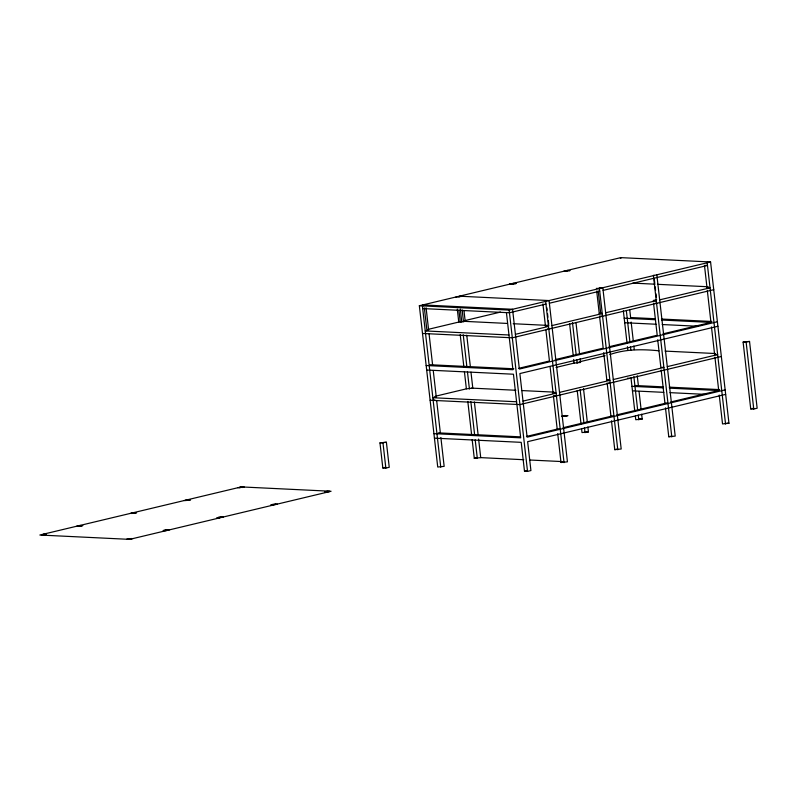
<?xml version="1.0" encoding="UTF-8"?>
<svg xmlns="http://www.w3.org/2000/svg" width="797" height="797" viewBox="0 0 797 797"><rect width="100%" height="100%" fill="white"/><g stroke="black" fill="none" stroke-linecap="round" stroke-linejoin="round"><path stroke-width="1.2" d="M422.121 305.53L422.39 305.46M653.978 275.174L653.729 275.234M440.871 437.483L444.158 466.365L437.732 467.032L419.352 305.739L620.783 257.63L710.575 261.974L728.956 423.257L722.53 423.924L719.233 395.043M462.34 296.345L455.914 297.012M516.097 283.503L509.672 284.17L516.097 283.503L513.069 283.363M598.168 288.464L601.566 287.657M427.979 329.41L458.763 322.058L465.199 321.39L507.041 323.423M464.561 320.673L500.536 312.075M419.352 305.739L509.153 310.093L710.575 261.974M545.965 304.036L509.452 312.763L422.689 308.559M549.362 303.229L599.723 291.204M603.12 290.387L707.487 265.461L705.465 265.361M542.936 303.896L545.487 326.262L548.884 325.455L513.188 323.721M596.694 291.054L599.234 313.43L600.938 313.022M656.648 299.712L653.251 300.529L656.28 300.668L605.67 312.763M704.458 265.311L706.999 287.687L708.702 287.279M515.4 334.322L548.515 326.411L545.487 326.262M551.913 325.604L602.273 313.57L599.234 313.43M659.677 299.861L710.037 287.827L706.999 287.687M713.733 289.69L512.312 337.808L422.51 333.455M518.698 368.334L549.442 360.991L545.925 330.167M555.24 359.606L603.199 348.15L599.683 317.326M609.008 346.765L657.206 335.248L653.55 303.199M663.004 333.863L710.964 322.416L707.308 290.357M717.39 321.749L519.355 369.051L512.551 309.276L425.787 305.082L422.39 305.889L440.761 467.172M717.908 326.252L519.873 373.554L527.116 437.174L725.15 389.863M435.58 396.199L466.375 388.836L472.8 388.179L470.977 372.149M556.037 367.427L574.089 363.113L580.525 362.446L580.096 358.75M579.887 361.728L605.062 355.711M609.864 354.565C625.814 349.026 642.282 349.116 658.9 350.8M433.249 370.555L436.248 396.906L432.851 397.723L516.586 401.768M433.15 400.393L434.853 399.984M743.113 342.102L749.539 341.445L757.15 408.223L753.753 409.04L750.724 408.891L743.113 342.102L749.539 341.445M550.089 366.7L553.088 393.051L554.792 392.642M603.708 352.663L606.846 380.209L608.549 379.8M523.011 401.11L556.127 393.2L553.088 393.051M559.524 392.383L609.874 380.358L606.846 380.209M613.282 379.541L663.891 367.457L660.852 367.307L657.714 339.761M667.288 366.64L717.639 354.615L714.61 354.466L711.472 326.919M721.345 356.478L519.913 404.587L430.121 400.243M379.97 442.903L386.396 442.245L389.245 467.281L385.848 468.098L382.819 467.949L379.97 442.903L386.396 442.245M41.364 535.096L44.762 534.289M77.927 526.369L81.324 525.552M131.684 513.527L135.082 512.71M185.641 500.636L189.038 499.829M239.399 487.794L242.796 486.987M42.879 535.176L46.276 534.359L43.247 534.209M244.31 487.057L237.885 487.724M563.071 416.423L566.468 415.606M382.819 467.949L385.081 467.411M526.458 436.457L559.464 428.577M563.001 427.73L613.222 415.735M616.768 414.888L667.228 402.834M670.765 401.987L718.725 390.53L714.919 357.136M725.668 394.376L527.634 441.677L530.922 470.559L527.524 471.376L524.496 471.226L521.208 442.345L434.435 438.141M126.613 539.22L133.049 538.563M328.045 491.111L324.648 491.918L327.677 492.068M128.128 539.3L131.525 538.483M164.64 530.573L168.037 529.766M218.398 517.741L221.795 516.924M272.405 504.84L275.802 504.023M326.162 491.998L329.56 491.181M472.173 439.745L474.285 458.295L476.556 457.757M474.285 458.295L480.721 457.627L523.788 459.72M581.581 428.856L581.999 432.562L588.435 431.904L587.867 426.953M635.348 416.114L635.757 419.72L642.193 419.063L641.645 414.241M750.724 408.891L752.986 408.353M524.496 471.226L526.757 470.688M557.711 433.618L561.008 462.509L563.27 461.961M611.468 420.786L614.766 449.667L617.027 449.129M665.475 407.885L668.773 436.766L671.034 436.228M561.008 462.509L567.434 461.842L549.063 300.559L459.311 296.195M614.766 449.667L621.192 449L602.811 287.717L599.782 287.568M668.773 436.766L675.198 436.098L656.828 274.816M545.766 300.868L545.646 300.977M599.444 288.056L599.404 288.155M509.532 309.605L509.492 309.704M567.026 270.472L570.054 270.611L563.628 271.279M632.828 283.114L654.995 284.19M657.455 284.31L707.935 286.751M596.385 288.384L599.414 288.524L617.795 449.817M655.064 303.268L656.579 303.338M422.749 304.932L423.655 304.972M599.543 316.1L602.572 316.24M655.254 318.74L630.626 317.545L629.779 310.153M661.41 319.039L711.9 321.48M624.19 318.212L655.542 319.727M661.699 320.025L710.964 322.416M624.709 322.725L656.061 324.24M662.217 324.538L697.933 326.262M547.3 329.012L548.814 329.081M508.974 334.989L425.239 330.934L428.637 330.127L426.086 307.752M665.057 351.098L715.547 353.539M577.486 362.296L580.525 362.446M429.563 364.707L513.866 368.782M426.166 365.514L512.929 369.718L506.424 312.613M627.438 378.196L629.899 378.316M426.674 370.027L513.447 374.221L520.69 437.832L433.927 433.638M608.669 382.958L610.183 383.028M635.358 385.519L663.014 386.864M669.171 387.153L719.661 389.603M631.951 386.336L663.313 387.85M669.47 388.149L718.725 390.53M632.469 390.839L663.821 392.353M669.978 392.652L704.458 394.326M471.286 388.099L515.878 390.271M522.035 390.57L554.025 392.124M553.397 395.72L556.426 395.87M434.734 396.836L436.248 396.906M639.164 418.913L642.193 419.063M726.934 423.157L728.956 423.257M563.25 415.944L566.288 416.084M586.413 431.805L588.435 431.904M438.34 432.871L520.391 436.846M529.945 460.018L561.945 461.573M239.578 487.316L242.607 487.465M326.342 491.52L329.37 491.659M187.524 499.749L190.553 499.898L184.127 500.566M277.316 504.093L270.89 504.76L273.919 504.909M185.821 500.157L188.849 500.307M272.584 504.352L275.623 504.501M133.567 512.64L136.596 512.79L130.16 513.447M223.309 516.994L216.884 517.661L219.912 517.811M131.864 513.049L134.892 513.188M218.577 517.253L221.606 517.402M79.81 525.482L82.838 525.631L76.412 526.289M169.552 529.836L163.126 530.503L166.155 530.653M78.106 525.89L81.135 526.03M164.82 530.095L167.858 530.244M41.554 534.618L44.582 534.767M128.317 538.822L131.346 538.961M746.141 342.252L753.753 409.04M707.178 262.791L725.559 424.074M654.367 279.697L654.765 283.224M655.174 286.761L655.572 290.297M655.971 293.824L656.379 297.361M653.42 275.623L671.801 436.915M661.161 369.977L664.967 403.372M631.134 322.058L633.326 341.216M633.864 346.008L634.273 349.604M637.261 375.776L638.387 385.668M639.035 391.377L641.097 409.429M626.382 310.96L629.919 342.033M630.467 346.825L630.875 350.411M633.864 376.582L637.69 410.246M638.248 415.058L638.796 419.87M623.354 310.81L627.03 343.079M627.438 346.675L627.847 350.272M630.965 377.678L634.801 411.302M598.168 290.835L600.749 313.5M607.155 382.879L610.96 416.273M576.022 322.994L579.539 353.818M583.504 388.617L587.309 422.002M572.485 322.566L576.141 354.625M576.699 359.557L577.118 363.253M580.106 389.424L583.912 422.818M584.47 427.77L585.038 432.711M569.596 323.652L573.252 355.711M573.671 359.407L574.089 363.113M577.217 390.52L581.013 423.904M546.872 307.791L547.14 310.143M547.539 313.679L547.938 317.216M548.346 320.743L548.744 324.279M545.656 301.366L564.037 462.649M553.536 396.956L557.203 429.115M509.153 310.093L527.524 471.376M463.984 310.79L465.199 321.39M466.763 335.158L470.419 367.218M474.374 401.977L478.18 435.371M478.608 439.077L480.721 457.627M462.14 309.874L463.495 321.799M460.297 309.087L461.792 322.197M463.226 334.74L466.873 366.789M467.44 371.721L469.403 388.986M470.838 401.549L474.643 434.943M475.201 439.894L477.323 458.444M458.923 310.202L460.277 322.127M457.289 309.106L458.763 322.058M460.198 334.591L463.844 366.65M464.412 371.581L466.375 388.836M467.809 401.409L471.615 434.793M429.085 334.023L432.592 364.847M436.696 400.811L440.352 432.97M424.353 307.871L426.943 330.526M382.998 443.052L385.848 468.098M458.773 296.723L459.431 296.673L458.813 296.713M512.909 283.812L513.557 283.752L513.009 283.782M566.508 270.95L567.165 270.89L566.547 270.93M620.395 258.118L621.052 258.059L620.435 258.098M707.198 262.293L707.856 262.243L707.238 262.283M241.282 486.907L39.85 535.026L129.642 539.37L331.074 491.261L241.282 486.907M564.953 415.536L561.556 416.343L567.982 415.685L564.953 415.536"/></g></svg>
